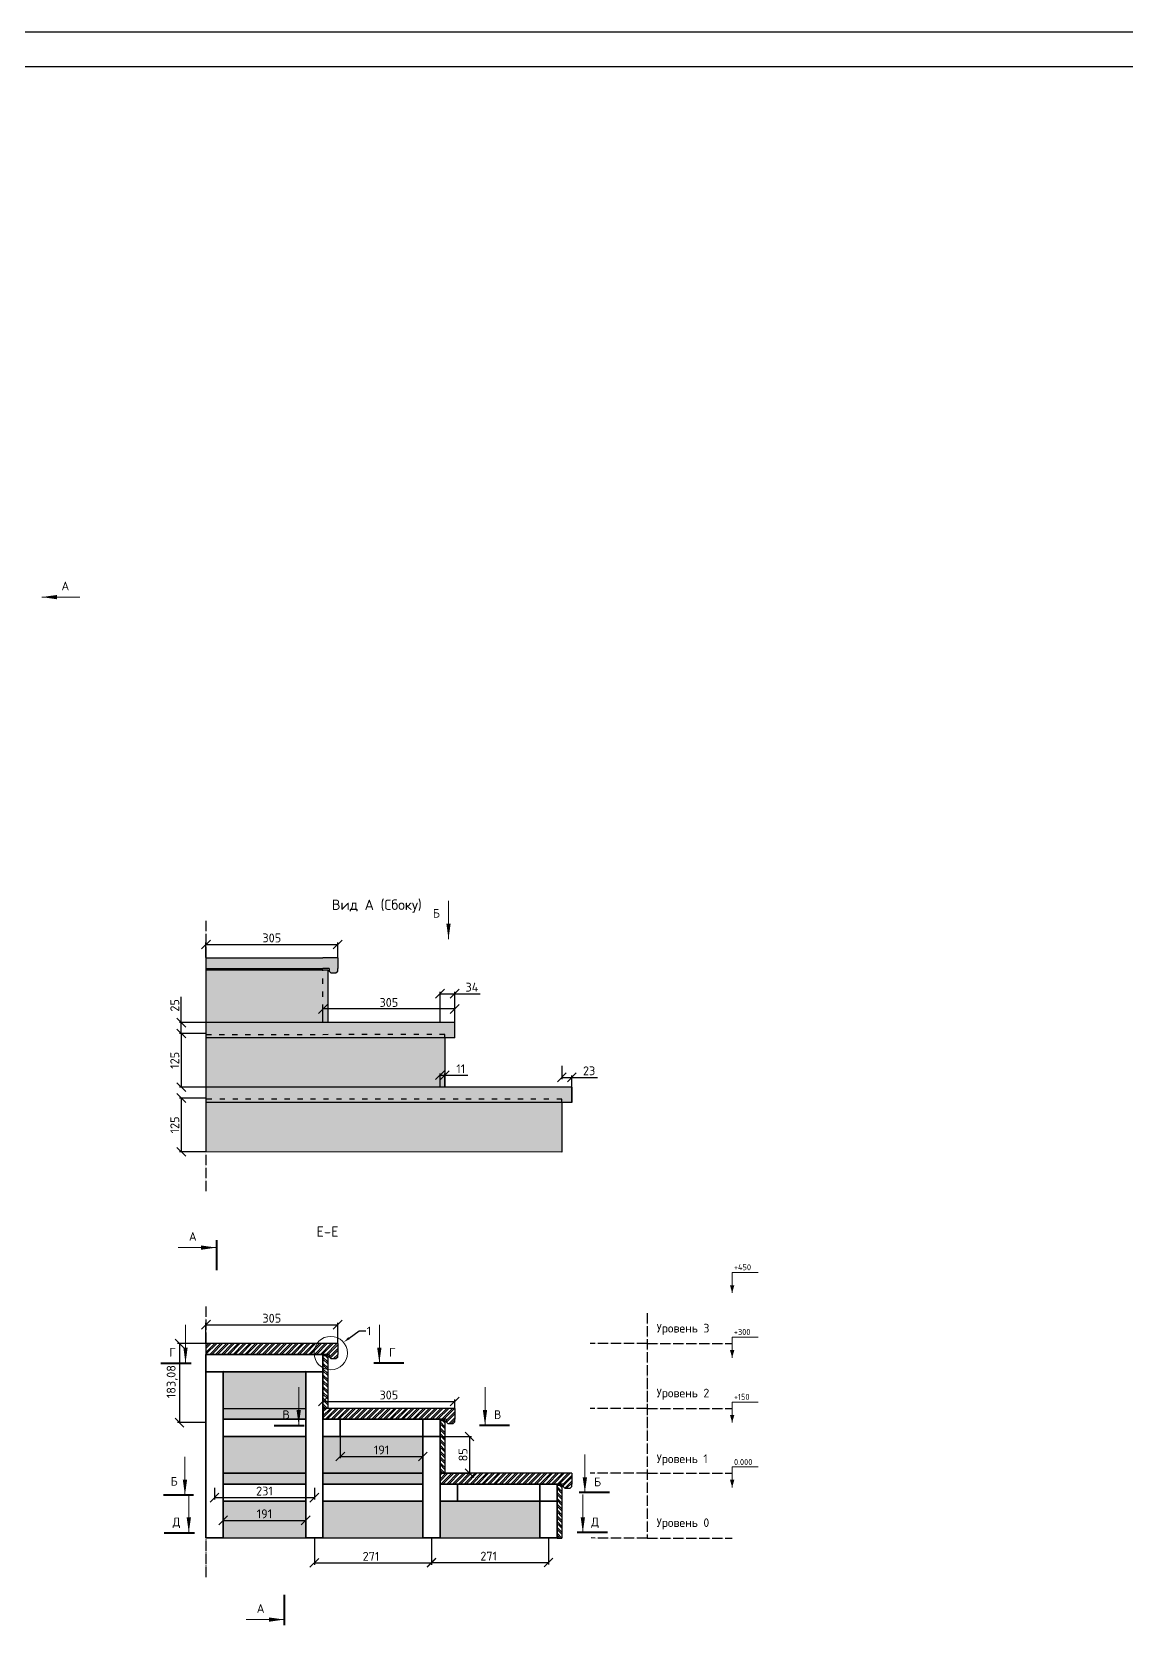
# Model space of a CAD drawing. Header units: millimetres. Extents: x 63961 to 279437, y 165795 to 374915.
# Drawn here: x 141828 to 144361, y 184927 to 188613 of the extents above; entities that cross this region are included whole.
import ezdxf
from ezdxf import colors
from ezdxf.entities.mleader import LeaderData, LeaderLine
from ezdxf.math import Vec2, Vec3

# ---------------------------------------------------------------- set-up
doc = ezdxf.new("R2010")
doc.units = ezdxf.units.MM
doc.linetypes.add('ACAD_ISO03W100', pattern=[30, 12, -18])
doc.linetypes.add('ACAD_ISO04W100', pattern=[30, 24, -3, 0, -3])
for name, color, linetype in [('Доска МПК 11х145х3000', 32, 'Continuous'), ('Доска невидимый', 32, 'ACAD_ISO03W100'), ('Заливка доски', 32, 'Continuous'), ('Заливка ступени', 52, 'Continuous'), ('Оси', 120, 'ACAD_ISO04W100'), ('Рамка', 7, 'Continuous')]:
    doc.layers.add(name, color=color, linetype=linetype)
for name, color, linetype, lineweight in [('Профиль 40x40', 220, 'Continuous', 35), ('Размеры', 150, 'Continuous', 0), ('Стойки 40x40', 7, 'Continuous', 35), ('Ступень СМ305', 52, 'Continuous', 30)]:
    doc.layers.add(name, color=color, linetype=linetype, lineweight=lineweight)
doc.styles.get("Standard").update_dxf_attribs({"font": 'isocpeur.ttf'})
doc.dimstyles.new('Копия Аннотативный', dxfattribs={"dimscale": 0, "dimtxt": 20.5, "dimasz": 20.5, "dimexe": 4.25, "dimexo": 0.625, "dimgap": 4.625, "dimtad": 1, "dimtxsty": 'Standard', "dimblk": 'OBLIQUE', "dimcen": 20.5, "dimclrd": 256, "dimclrt": 256, "dimadec": 0, "dimazin": 0, "dimtfac": 1, "dimtmove": 0, "dimatfit": 3, "dimfxl": 1, "dimtfillclr": 4, "dimarcsym": 0})

# ---------------------------------------------------------------- blocks, each defined once
blk = doc.blocks.new('_Oblique')
at = {"color": 0, "linetype": 'ByBlock', "lineweight": -2}
blk.add_line((-0.5, -0.5), (0.5, 0.5), dxfattribs=at)
blk = doc.blocks.new('*D1194')
at = {"layer": 'Defpoints', "color": 0, "transparency": 16777216}
for p in [(142806.7, 186388.2), (142772.7, 186321.2), (142806.7, 186321.2)]:
    blk.add_point(p, dxfattribs=at)
at = {"layer": 'Размеры', "color": 0, "lineweight": -2, "transparency": 16777216}
for p, q in [((142772.7, 186321.8), (142772.7, 186392.5)), ((142806.7, 186321.8), (142806.7, 186392.5))]:
    blk.add_line(p, q, dxfattribs=at)
at = {"layer": 'Размеры', "lineweight": -2, "transparency": 16777216}
for p, q in [((142772.7, 186388.2), (142806.7, 186388.2)), ((142806.7, 186388.2), (142865.7, 186388.2))]:
    blk.add_line(p, q, dxfattribs=at)
at = {"layer": 'Размеры', "lineweight": -2, "transparency": 16777216, "xscale": 20.5, "yscale": 20.5, "zscale": 20.5, "rotation": 180}
blk.add_blockref('_Oblique', (142772.7, 186388.2), dxfattribs=at)
at = {"layer": 'Размеры', "lineweight": -2, "transparency": 16777216, "xscale": 20.5, "yscale": 20.5, "zscale": 20.5}
blk.add_blockref('_Oblique', (142806.7, 186388.2), dxfattribs=at)
at = {"layer": 'Размеры', "transparency": 16777216, "insert": (142846.5, 186403.3), "char_height": 20.5, "attachment_point": 5}
blk.add_mtext('34', dxfattribs=at)
blk = doc.blocks.new('*D1122')
at = {"layer": 'Defpoints', "color": 0, "transparency": 16777216}
for p in [(142783.7, 186199.5), (142772.7, 186172.5), (142783.7, 186172.5)]:
    blk.add_point(p, dxfattribs=at)
at = {"layer": 'Размеры', "color": 0, "lineweight": -2, "transparency": 16777216}
for p, q in [((142772.7, 186173.1), (142772.7, 186203.8)), ((142783.7, 186173.1), (142783.7, 186203.8))]:
    blk.add_line(p, q, dxfattribs=at)
at = {"layer": 'Размеры', "lineweight": -2, "transparency": 16777216}
for p, q in [((142772.7, 186199.5), (142783.7, 186199.5)), ((142783.7, 186199.5), (142836.9, 186199.5))]:
    blk.add_line(p, q, dxfattribs=at)
at = {"layer": 'Размеры', "lineweight": -2, "transparency": 16777216, "xscale": 20.5, "yscale": 20.5, "zscale": 20.5, "rotation": 180}
blk.add_blockref('_Oblique', (142772.7, 186199.5), dxfattribs=at)
at = {"layer": 'Размеры', "lineweight": -2, "transparency": 16777216, "xscale": 20.5, "yscale": 20.5, "zscale": 20.5}
blk.add_blockref('_Oblique', (142783.7, 186199.5), dxfattribs=at)
at = {"layer": 'Размеры', "transparency": 16777216, "insert": (142820.6, 186214.4), "char_height": 20.5, "attachment_point": 5}
blk.add_mtext('11', dxfattribs=at)
blk = doc.blocks.new('*D1123')
at = {"layer": 'Defpoints', "color": 0, "transparency": 16777216}
for p in [(142230.7, 186296.2), (142173.7, 186171.8), (142230.7, 186171.8)]:
    blk.add_point(p, dxfattribs=at)
at = {"layer": 'Размеры', "color": 0, "lineweight": -2, "transparency": 16777216}
for p, q in [((142230.1, 186296.2), (142169.4, 186296.2)), ((142230.1, 186171.8), (142169.4, 186171.8))]:
    blk.add_line(p, q, dxfattribs=at)
at = {"layer": 'Размеры', "lineweight": -2, "transparency": 16777216}
blk.add_line((142173.7, 186296.2), (142173.7, 186171.8), dxfattribs=at)
at = {"layer": 'Размеры', "lineweight": -2, "transparency": 16777216, "xscale": 20.5, "yscale": 20.5, "zscale": 20.5}
for p, rotation in [((142173.7, 186296.2), 90), ((142173.7, 186171.8), 270)]:
    blk.add_blockref('_Oblique', p, dxfattribs=dict(at, rotation=rotation))
at = {"layer": 'Размеры', "transparency": 16777216, "insert": (142158.6, 186234), "char_height": 20.5, "attachment_point": 5, "rotation": 90}
blk.add_mtext('125', dxfattribs=at)
blk = doc.blocks.new('*D1124')
at = {"layer": 'Defpoints', "color": 0, "transparency": 16777216}
for p in [(142230.7, 186146.8), (142173.7, 186022.3), (142230.7, 186022.3)]:
    blk.add_point(p, dxfattribs=at)
at = {"layer": 'Размеры', "color": 0, "lineweight": -2, "transparency": 16777216}
for p, q in [((142230.1, 186146.8), (142169.4, 186146.8)), ((142230.1, 186022.3), (142169.4, 186022.3))]:
    blk.add_line(p, q, dxfattribs=at)
at = {"layer": 'Размеры', "lineweight": -2, "transparency": 16777216}
blk.add_line((142173.7, 186146.8), (142173.7, 186022.3), dxfattribs=at)
at = {"layer": 'Размеры', "lineweight": -2, "transparency": 16777216, "xscale": 20.5, "yscale": 20.5, "zscale": 20.5}
for p, rotation in [((142173.7, 186146.8), 90), ((142173.7, 186022.3), 270)]:
    blk.add_blockref('_Oblique', p, dxfattribs=dict(at, rotation=rotation))
at = {"layer": 'Размеры', "transparency": 16777216, "insert": (142158.6, 186084.6), "char_height": 20.5, "attachment_point": 5, "rotation": 90}
blk.add_mtext('125', dxfattribs=at)
blk = doc.blocks.new('*D1125')
at = {"layer": 'Defpoints', "color": 0, "transparency": 16777216}
for p in [(142501.7, 186352.8), (142501.7, 186321.2), (142806.7, 186321.2)]:
    blk.add_point(p, dxfattribs=at)
at = {"layer": 'Размеры', "color": 0, "lineweight": -2, "transparency": 16777216}
for p, q in [((142501.7, 186321.8), (142501.7, 186357.1)), ((142806.7, 186321.8), (142806.7, 186357.1))]:
    blk.add_line(p, q, dxfattribs=at)
at = {"layer": 'Размеры', "lineweight": -2, "transparency": 16777216}
blk.add_line((142806.7, 186352.8), (142501.7, 186352.8), dxfattribs=at)
at = {"layer": 'Размеры', "lineweight": -2, "transparency": 16777216, "xscale": 20.5, "yscale": 20.5, "zscale": 20.5, "rotation": 180}
blk.add_blockref('_Oblique', (142501.7, 186352.8), dxfattribs=at)
at = {"layer": 'Размеры', "lineweight": -2, "transparency": 16777216, "xscale": 20.5, "yscale": 20.5, "zscale": 20.5}
blk.add_blockref('_Oblique', (142806.7, 186352.8), dxfattribs=at)
at = {"layer": 'Размеры', "transparency": 16777216, "insert": (142654.2, 186367.9), "char_height": 20.5, "attachment_point": 5}
blk.add_mtext('305', dxfattribs=at)
blk = doc.blocks.new('*D1126')
at = {"layer": 'Defpoints', "color": 0, "transparency": 16777216}
for p in [(143054.7, 186221.9), (143077.7, 186194.6), (143077.7, 186136.2)]:
    blk.add_point(p, dxfattribs=at)
at = {"layer": 'Размеры', "color": 0, "lineweight": -2, "transparency": 16777216}
for p, q in [((143054.7, 186221.3), (143054.7, 186190.4)), ((143077.7, 186136.8), (143077.7, 186198.9))]:
    blk.add_line(p, q, dxfattribs=at)
at = {"layer": 'Размеры', "lineweight": -2, "transparency": 16777216}
for p, q in [((143054.7, 186194.6), (143077.7, 186194.6)), ((143077.7, 186194.6), (143137.2, 186194.6))]:
    blk.add_line(p, q, dxfattribs=at)
at = {"layer": 'Размеры', "lineweight": -2, "transparency": 16777216, "xscale": 20.5, "yscale": 20.5, "zscale": 20.5, "rotation": 180}
blk.add_blockref('_Oblique', (143054.7, 186194.6), dxfattribs=at)
at = {"layer": 'Размеры', "lineweight": -2, "transparency": 16777216, "xscale": 20.5, "yscale": 20.5, "zscale": 20.5}
blk.add_blockref('_Oblique', (143077.7, 186194.6), dxfattribs=at)
at = {"layer": 'Размеры', "transparency": 16777216, "insert": (143117.7, 186209.7), "char_height": 20.5, "attachment_point": 5}
blk.add_mtext('23', dxfattribs=at)
blk = doc.blocks.new('*D1127')
at = {"layer": 'Defpoints', "color": 0, "transparency": 16777216}
for p in [(142173.7, 186321.2), (142230.7, 186321.2), (142173.7, 186296.2)]:
    blk.add_point(p, dxfattribs=at)
at = {"layer": 'Размеры', "lineweight": -2, "transparency": 16777216}
for p, q in [((142173.7, 186321.2), (142173.7, 186380.8)), ((142173.7, 186296.2), (142173.7, 186321.2))]:
    blk.add_line(p, q, dxfattribs=at)
at = {"layer": 'Размеры', "color": 0, "lineweight": -2, "transparency": 16777216}
for p, q in [((142230.1, 186321.2), (142169.4, 186321.2)), ((142174.3, 186296.2), (142177.9, 186296.2))]:
    blk.add_line(p, q, dxfattribs=at)
at = {"layer": 'Размеры', "lineweight": -2, "transparency": 16777216, "xscale": 20.5, "yscale": 20.5, "zscale": 20.5}
for p, rotation in [((142173.7, 186321.2), 90), ((142173.7, 186296.2), 270)]:
    blk.add_blockref('_Oblique', p, dxfattribs=dict(at, rotation=rotation))
at = {"layer": 'Размеры', "transparency": 16777216, "insert": (142158.6, 186361.2), "char_height": 20.5, "attachment_point": 5, "rotation": 90}
blk.add_mtext('25', dxfattribs=at)
blk = doc.blocks.new('*D1128')
at = {"layer": 'Defpoints', "color": 0, "transparency": 16777216}
for p in [(142535.7, 186502.1), (142230.7, 186471.2), (142535.7, 186471.2)]:
    blk.add_point(p, dxfattribs=at)
at = {"layer": 'Размеры', "color": 0, "lineweight": -2, "transparency": 16777216}
for p, q in [((142230.7, 186471.8), (142230.7, 186506.4)), ((142535.7, 186471.8), (142535.7, 186506.4))]:
    blk.add_line(p, q, dxfattribs=at)
at = {"layer": 'Размеры', "lineweight": -2, "transparency": 16777216}
blk.add_line((142230.7, 186502.1), (142535.7, 186502.1), dxfattribs=at)
at = {"layer": 'Размеры', "lineweight": -2, "transparency": 16777216, "xscale": 20.5, "yscale": 20.5, "zscale": 20.5, "rotation": 180}
blk.add_blockref('_Oblique', (142230.7, 186502.1), dxfattribs=at)
at = {"layer": 'Размеры', "lineweight": -2, "transparency": 16777216, "xscale": 20.5, "yscale": 20.5, "zscale": 20.5}
blk.add_blockref('_Oblique', (142535.7, 186502.1), dxfattribs=at)
at = {"layer": 'Размеры', "transparency": 16777216, "insert": (142383.2, 186517.2), "char_height": 20.5, "attachment_point": 5}
blk.add_mtext('305', dxfattribs=at)
blk = doc.blocks.new('Ступень из ДПК CM 305')
at = {"layer": 'Ступень СМ305'}
for p, q in [((103547.4, 186120.8), (103242.4, 186120.8)), ((103242.4, 186120.8), (103242.4, 186095.8)), ((103547.4, 186120.8), (103547.4, 186095.8)), ((103527.4, 186095.8), (103242.4, 186095.8)), ((103527.4, 186095.8), (103524.4, 186095.8)), ((103527.4, 186095.8), (103527.4, 186089.8)), ((103527.4, 186089.8), (103531.4, 186085.8)), ((103531.4, 186085.8), (103543.4, 186085.8)), ((103543.4, 186085.8), (103547.4, 186089.8)), ((103547.4, 186089.8), (103547.4, 186095.8))]:
    blk.add_line(p, q, dxfattribs=at)
blk = doc.blocks.new('*D1129')
at = {"layer": 'Defpoints', "color": 0, "transparency": 16777216}
for p in [(142230.7, 185578.8), (142169.6, 185395.7), (142230.7, 185395.7)]:
    blk.add_point(p, dxfattribs=at)
at = {"layer": 'Размеры', "color": 0, "lineweight": -2, "transparency": 16777216}
for p, q in [((142230.1, 185578.8), (142165.3, 185578.8)), ((142230.1, 185395.7), (142165.3, 185395.7))]:
    blk.add_line(p, q, dxfattribs=at)
at = {"layer": 'Размеры', "lineweight": -2, "transparency": 16777216}
blk.add_line((142169.6, 185578.8), (142169.6, 185395.7), dxfattribs=at)
at = {"layer": 'Размеры', "lineweight": -2, "transparency": 16777216, "xscale": 20.5, "yscale": 20.5, "zscale": 20.5}
for p, rotation in [((142169.6, 185578.8), 90), ((142169.6, 185395.7), 270)]:
    blk.add_blockref('_Oblique', p, dxfattribs=dict(at, rotation=rotation))
at = {"layer": 'Размеры', "transparency": 16777216, "insert": (142152.6, 185490.6), "char_height": 20.5, "attachment_point": 5, "rotation": 90}
blk.add_mtext('183,08', dxfattribs=at)
blk = doc.blocks.new('*D1130')
at = {"layer": 'Defpoints', "color": 0, "transparency": 16777216}
for p in [(142535.7, 185622.2), (142230.7, 185578.8), (142535.7, 185578.8)]:
    blk.add_point(p, dxfattribs=at)
at = {"layer": 'Размеры', "color": 0, "lineweight": -2, "transparency": 16777216}
for p, q in [((142230.7, 185579.4), (142230.7, 185626.4)), ((142535.7, 185579.4), (142535.7, 185626.4))]:
    blk.add_line(p, q, dxfattribs=at)
at = {"layer": 'Размеры', "lineweight": -2, "transparency": 16777216}
blk.add_line((142230.7, 185622.2), (142535.7, 185622.2), dxfattribs=at)
at = {"layer": 'Размеры', "lineweight": -2, "transparency": 16777216, "xscale": 20.5, "yscale": 20.5, "zscale": 20.5, "rotation": 180}
blk.add_blockref('_Oblique', (142230.7, 185622.2), dxfattribs=at)
at = {"layer": 'Размеры', "lineweight": -2, "transparency": 16777216, "xscale": 20.5, "yscale": 20.5, "zscale": 20.5}
blk.add_blockref('_Oblique', (142535.7, 185622.2), dxfattribs=at)
at = {"layer": 'Размеры', "transparency": 16777216, "insert": (142383.2, 185637.3), "char_height": 20.5, "attachment_point": 5}
blk.add_mtext('305', dxfattribs=at)
blk = doc.blocks.new('*D1131')
at = {"layer": 'Defpoints', "color": 0, "transparency": 16777216}
for p in [(142501.7, 185428.8), (142806.7, 185444.6), (142806.7, 185428.8)]:
    blk.add_point(p, dxfattribs=at)
at = {"layer": 'Размеры', "color": 0, "lineweight": -2, "transparency": 16777216}
for p, q in [((142501.7, 185429.4), (142501.7, 185448.9)), ((142806.7, 185429.4), (142806.7, 185448.9))]:
    blk.add_line(p, q, dxfattribs=at)
at = {"layer": 'Размеры', "lineweight": -2, "transparency": 16777216}
blk.add_line((142501.7, 185444.6), (142806.7, 185444.6), dxfattribs=at)
at = {"layer": 'Размеры', "lineweight": -2, "transparency": 16777216, "xscale": 20.5, "yscale": 20.5, "zscale": 20.5, "rotation": 180}
blk.add_blockref('_Oblique', (142501.7, 185444.6), dxfattribs=at)
at = {"layer": 'Размеры', "lineweight": -2, "transparency": 16777216, "xscale": 20.5, "yscale": 20.5, "zscale": 20.5}
blk.add_blockref('_Oblique', (142806.7, 185444.6), dxfattribs=at)
at = {"layer": 'Размеры', "transparency": 16777216, "insert": (142654.2, 185459.7), "char_height": 20.5, "attachment_point": 5}
blk.add_mtext('305', dxfattribs=at)
blk = doc.blocks.new('*D1132')
at = {"layer": 'Defpoints', "color": 0, "transparency": 16777216}
for p in [(142772.7, 185363.8), (142772.7, 185278.8), (142840.9, 185278.8)]:
    blk.add_point(p, dxfattribs=at)
at = {"layer": 'Размеры', "color": 0, "lineweight": -2, "transparency": 16777216}
for p, q in [((142773.3, 185363.8), (142845.2, 185363.8)), ((142773.3, 185278.8), (142845.2, 185278.8))]:
    blk.add_line(p, q, dxfattribs=at)
at = {"layer": 'Размеры', "lineweight": -2, "transparency": 16777216}
blk.add_line((142840.9, 185363.8), (142840.9, 185278.8), dxfattribs=at)
at = {"layer": 'Размеры', "lineweight": -2, "transparency": 16777216, "xscale": 20.5, "yscale": 20.5, "zscale": 20.5}
for p, rotation in [((142840.9, 185363.8), 90), ((142840.9, 185278.8), 270)]:
    blk.add_blockref('_Oblique', p, dxfattribs=dict(at, rotation=rotation))
at = {"layer": 'Размеры', "transparency": 16777216, "insert": (142825.8, 185321.3), "char_height": 20.5, "attachment_point": 5, "rotation": 90}
blk.add_mtext('85', dxfattribs=at)
blk = doc.blocks.new('*D1133')
at = {"layer": 'Defpoints', "color": 0, "transparency": 16777216}
for p in [(142541.7, 185363.8), (142732.7, 185363.8), (142732.7, 185317.5)]:
    blk.add_point(p, dxfattribs=at)
at = {"layer": 'Размеры', "color": 0, "lineweight": -2, "transparency": 16777216}
for p, q in [((142541.7, 185363.1), (142541.7, 185313.2)), ((142732.7, 185363.1), (142732.7, 185313.2))]:
    blk.add_line(p, q, dxfattribs=at)
at = {"layer": 'Размеры', "lineweight": -2, "transparency": 16777216}
blk.add_line((142541.7, 185317.5), (142732.7, 185317.5), dxfattribs=at)
at = {"layer": 'Размеры', "lineweight": -2, "transparency": 16777216, "xscale": 20.5, "yscale": 20.5, "zscale": 20.5, "rotation": 180}
blk.add_blockref('_Oblique', (142541.7, 185317.5), dxfattribs=at)
at = {"layer": 'Размеры', "lineweight": -2, "transparency": 16777216, "xscale": 20.5, "yscale": 20.5, "zscale": 20.5}
blk.add_blockref('_Oblique', (142732.7, 185317.5), dxfattribs=at)
at = {"layer": 'Размеры', "transparency": 16777216, "insert": (142637.2, 185332.6), "char_height": 20.5, "attachment_point": 5}
blk.add_mtext('191', dxfattribs=at)
blk = doc.blocks.new('*D1134')
at = {"layer": 'Defpoints', "color": 0, "transparency": 16777216}
for p in [(142461.7, 185169.6), (142270.7, 185128.8), (142461.7, 185128.8)]:
    blk.add_point(p, dxfattribs=at)
at = {"layer": 'Размеры', "color": 0, "lineweight": -2, "transparency": 16777216}
for p, q in [((142270.7, 185129.5), (142270.7, 185173.9)), ((142461.7, 185129.5), (142461.7, 185173.9))]:
    blk.add_line(p, q, dxfattribs=at)
at = {"layer": 'Размеры', "lineweight": -2, "transparency": 16777216}
blk.add_line((142270.7, 185169.6), (142461.7, 185169.6), dxfattribs=at)
at = {"layer": 'Размеры', "lineweight": -2, "transparency": 16777216, "xscale": 20.5, "yscale": 20.5, "zscale": 20.5, "rotation": 180}
blk.add_blockref('_Oblique', (142270.7, 185169.6), dxfattribs=at)
at = {"layer": 'Размеры', "lineweight": -2, "transparency": 16777216, "xscale": 20.5, "yscale": 20.5, "zscale": 20.5}
blk.add_blockref('_Oblique', (142461.7, 185169.6), dxfattribs=at)
at = {"layer": 'Размеры', "transparency": 16777216, "insert": (142366.2, 185184.7), "char_height": 20.5, "attachment_point": 5}
blk.add_mtext('191', dxfattribs=at)
blk = doc.blocks.new('*D1135')
at = {"layer": 'Defpoints', "color": 0, "transparency": 16777216}
for p in [(142250.7, 185245.8), (142481.7, 185245.8), (142481.7, 185222.3)]:
    blk.add_point(p, dxfattribs=at)
at = {"layer": 'Размеры', "color": 0, "lineweight": -2, "transparency": 16777216}
for p, q in [((142250.7, 185245.1), (142250.7, 185218)), ((142481.7, 185245.1), (142481.7, 185218))]:
    blk.add_line(p, q, dxfattribs=at)
at = {"layer": 'Размеры', "lineweight": -2, "transparency": 16777216}
blk.add_line((142250.7, 185222.3), (142481.7, 185222.3), dxfattribs=at)
at = {"layer": 'Размеры', "lineweight": -2, "transparency": 16777216, "xscale": 20.5, "yscale": 20.5, "zscale": 20.5, "rotation": 180}
blk.add_blockref('_Oblique', (142250.7, 185222.3), dxfattribs=at)
at = {"layer": 'Размеры', "lineweight": -2, "transparency": 16777216, "xscale": 20.5, "yscale": 20.5, "zscale": 20.5}
blk.add_blockref('_Oblique', (142481.7, 185222.3), dxfattribs=at)
at = {"layer": 'Размеры', "transparency": 16777216, "insert": (142366.2, 185237.4), "char_height": 20.5, "attachment_point": 5}
blk.add_mtext('231', dxfattribs=at)
blk = doc.blocks.new('*D1136')
at = {"layer": 'Defpoints', "color": 0, "transparency": 16777216}
for p in [(142481.7, 185128.8), (142752.7, 185128.8), (142752.7, 185071.3)]:
    blk.add_point(p, dxfattribs=at)
at = {"layer": 'Размеры', "color": 0, "lineweight": -2, "transparency": 16777216}
for p, q in [((142481.7, 185128.2), (142481.7, 185067.1)), ((142752.7, 185128.2), (142752.7, 185067.1))]:
    blk.add_line(p, q, dxfattribs=at)
at = {"layer": 'Размеры', "lineweight": -2, "transparency": 16777216}
blk.add_line((142481.7, 185071.3), (142752.7, 185071.3), dxfattribs=at)
at = {"layer": 'Размеры', "lineweight": -2, "transparency": 16777216, "xscale": 20.5, "yscale": 20.5, "zscale": 20.5, "rotation": 180}
blk.add_blockref('_Oblique', (142481.7, 185071.3), dxfattribs=at)
at = {"layer": 'Размеры', "lineweight": -2, "transparency": 16777216, "xscale": 20.5, "yscale": 20.5, "zscale": 20.5}
blk.add_blockref('_Oblique', (142752.7, 185071.3), dxfattribs=at)
at = {"layer": 'Размеры', "transparency": 16777216, "insert": (142612.7, 185086.3), "char_height": 20.5, "attachment_point": 5}
blk.add_mtext('271', dxfattribs=at)
blk = doc.blocks.new('*D1137')
at = {"layer": 'Defpoints', "color": 0, "transparency": 16777216}
for p in [(142752.7, 185128.8), (143023.7, 185128.8), (143023.7, 185072)]:
    blk.add_point(p, dxfattribs=at)
at = {"layer": 'Размеры', "color": 0, "lineweight": -2, "transparency": 16777216}
for p, q in [((142752.7, 185128.2), (142752.7, 185067.7)), ((143023.7, 185128.2), (143023.7, 185067.7))]:
    blk.add_line(p, q, dxfattribs=at)
at = {"layer": 'Размеры', "lineweight": -2, "transparency": 16777216}
blk.add_line((142752.7, 185072), (143023.7, 185072), dxfattribs=at)
at = {"layer": 'Размеры', "lineweight": -2, "transparency": 16777216, "xscale": 20.5, "yscale": 20.5, "zscale": 20.5, "rotation": 180}
blk.add_blockref('_Oblique', (142752.7, 185072), dxfattribs=at)
at = {"layer": 'Размеры', "lineweight": -2, "transparency": 16777216, "xscale": 20.5, "yscale": 20.5, "zscale": 20.5}
blk.add_blockref('_Oblique', (143023.7, 185072), dxfattribs=at)
at = {"layer": 'Размеры', "transparency": 16777216, "insert": (142885.2, 185086.9), "char_height": 20.5, "attachment_point": 5}
blk.add_mtext('271', dxfattribs=at)
blk = doc.blocks.new('Носик')
at = {"layer": 'Ступень СМ305'}
for p, q in [((141436.5, 185428.8), (141402.5, 185428.8)), ((141436.5, 185428.8), (141436.5, 185403.8)), ((141416.5, 185403.8), (141402.5, 185403.8)), ((141416.5, 185403.8), (141402.5, 185403.8)), ((141416.5, 185403.8), (141416.5, 185397.8)), ((141416.5, 185397.8), (141420.5, 185393.8)), ((141420.5, 185393.8), (141432.5, 185393.8)), ((141432.5, 185393.8), (141436.5, 185397.8)), ((141436.5, 185397.8), (141436.5, 185403.8))]:
    blk.add_line(p, q, dxfattribs=at)

msp = doc.modelspace()

# ---------------------------------------------------------------- hatches: boundary and pattern name
at = {"layer": 'Заливка доски'}
h = msp.add_hatch(dxfattribs=at)
h.set_pattern_fill('ANSI32', color=256, angle=90)
h.paths.add_polyline_path([(142512.696, 185550.765), (142501.696, 185550.765), (142501.696, 185513.617), (142501.696, 185428.764), (142512.696, 185428.764)])
h.paths.add_polyline_path([(142783.696, 185400.764), (142772.696, 185400.764), (142772.696, 185363.764), (142772.696, 185278.765), (142783.696, 185278.765)])
h.paths.add_polyline_path([(143054.696, 185250.763), (143043.696, 185250.763), (143043.696, 185213.763), (143043.696, 185128.762), (143054.696, 185128.762)])
at = {"layer": 'Заливка ступени', "true_color": 0xf8f6b0}
h = msp.add_hatch(color=51, dxfattribs=at)
h.dxf.hatch_style = 1
h.paths.add_polyline_path([(142535.696, 186471.154), (142501.696, 186471.154), (142230.696, 186471.156), (142230.696, 186446.156), (142501.696, 186446.156), (142515.696, 186446.156), (142515.696, 186440.154), (142519.696, 186436.154), (142531.696, 186436.154), (142535.696, 186440.154), (142535.696, 186446.154)])
h.paths.add_polyline_path([(142806.696, 186321.156), (142230.696, 186321.156), (142230.696, 186286.156), (142806.696, 186286.156)])
h.paths.add_polyline_path([(143077.696, 186171.839), (142230.696, 186171.839), (142230.696, 186136.156), (143077.696, 186136.156)])
at = {"layer": 'Заливка ступени', "true_color": 0xfff5e1}
h = msp.add_hatch(color=7, dxfattribs=at)
h.dxf.hatch_style = 1
h.paths.add_polyline_path([(143054.696, 186136.156), (142230.696, 186136.156), (142230.696, 186022.265), (143054.696, 186021.838)])
h.paths.add_polyline_path([(142783.696, 186286.156), (142230.696, 186286.156), (142230.696, 186171.839), (142783.696, 186171.839)])
h.paths.add_polyline_path([(142512.696, 186443.156), (142230.696, 186443.156), (142230.696, 186436.156), (142230.696, 186321.156), (142512.696, 186321.156)])
at = {"layer": 'Заливка ступени'}
h = msp.add_hatch(dxfattribs=at)
h.set_pattern_fill('ANSI32', color=256, angle=180)
h.set_pattern_definition([(225, (43749.763, 14750.3735), (6.7351921, -6.7351921), []), (225, (43745.273, 14750.3735), (6.7351921, -6.7351921), [])])
h.paths.add_polyline_path([(142535.696, 185578.765), (142230.696, 185578.765), (142230.696, 185553.765), (142515.696, 185553.765), (142515.696, 185547.765), (142519.696, 185543.765), (142531.696, 185543.765), (142535.696, 185547.765), (142535.696, 185553.765)])
h.paths.add_polyline_path([(142806.696, 185428.764), (142501.696, 185428.764), (142501.696, 185403.764), (142786.696, 185403.764), (142786.696, 185397.764), (142790.696, 185393.764), (142802.696, 185393.764), (142806.696, 185397.764), (142806.696, 185403.764)])
h.paths.add_polyline_path([(143077.696, 185278.763), (142772.696, 185278.763), (142772.696, 185253.763), (143057.696, 185253.763), (143057.696, 185247.763), (143061.696, 185243.763), (143073.696, 185243.763), (143077.696, 185247.763), (143077.696, 185253.763)])
at = {"layer": 'Заливка ступени', "true_color": 0xfff5e1}
h = msp.add_hatch(color=7, dxfattribs=at)
h.dxf.hatch_style = 1
h.paths.add_polyline_path([(142461.696, 185513.617), (142270.696, 185513.617), (142270.696, 185428.764), (142461.696, 185428.764)])
h.paths.add_polyline_path([(142461.696, 185363.764), (142270.696, 185363.764), (142270.696, 185278.763), (142461.696, 185278.763)])
h.paths.add_polyline_path([(142732.696, 185363.764), (142501.696, 185363.764), (142501.696, 185278.763), (142732.696, 185278.763)])
h.paths.add_polyline_path([(142461.696, 185213.763), (142270.696, 185213.763), (142270.696, 185128.83), (142461.696, 185128.83)])
h.paths.add_polyline_path([(142732.696, 185213.763), (142501.696, 185213.763), (142501.696, 185128.83), (142732.696, 185128.83)])
h.paths.add_polyline_path([(143003.696, 185213.763), (142772.696, 185213.763), (142772.696, 185128.83), (143003.696, 185128.83)])
at = {"layer": 'Заливка ступени', "true_color": 0xf8f6b0}
h = msp.add_hatch(color=51, dxfattribs=at)
h.dxf.hatch_style = 1
h.paths.add_polyline_path([(142461.696, 185428.764), (142270.696, 185428.764), (142270.696, 185403.764), (142461.696, 185403.764)])
h.paths.add_polyline_path([(142461.696, 185278.763), (142270.696, 185278.763), (142270.696, 185253.763), (142461.696, 185253.763)])
h.paths.add_polyline_path([(142732.696, 185278.763), (142501.696, 185278.763), (142501.696, 185253.763), (142732.696, 185253.763)])

# ---------------------------------------------------------------- linework, layer by layer
at = {"layer": 'Доска МПК 11х145х3000'}
for p, q in [((142230.696, 186471.156), (142230.696, 186022.265)), ((142230.696, 186443.156), (142512.696, 186443.156)), ((142512.696, 186443.156), (142512.696, 186321.156)), ((142783.696, 186286.156), (142783.696, 186171.839)), ((143054.696, 186136.156), (143054.696, 186021.838)), ((143054.696, 186021.838), (142230.696, 186022.265)), ((142501.696, 185553.765), (142501.696, 185428.764)), ((142501.696, 185550.765), (142512.696, 185550.765)), ((142512.696, 185550.765), (142512.696, 185428.764)), ((142512.696, 185428.764), (142501.696, 185428.764)), ((142772.696, 185403.764), (142772.696, 185278.765)), ((142772.696, 185403.764), (142783.696, 185403.764)), ((142772.696, 185400.764), (142783.696, 185400.764)), ((142783.696, 185400.764), (142783.696, 185278.763)), ((142783.696, 185278.765), (142772.696, 185278.765)), ((143043.696, 185253.763), (143043.696, 185128.764)), ((143043.696, 185253.763), (143054.696, 185253.763)), ((143043.696, 185250.763), (143054.696, 185250.763)), ((143054.696, 185250.763), (143054.696, 185128.762)), ((142270.696, 185128.83), (142461.696, 185128.83)), ((142501.696, 185128.83), (142732.696, 185128.83)), ((142772.696, 185128.83), (143003.696, 185128.83)), ((143043.696, 185128.762), (143054.696, 185128.762))]:
    msp.add_line(p, q, dxfattribs=at)
for points in [[(142270.696, 185363.764), (142461.696, 185363.764), (142461.696, 185278.763), (142270.696, 185278.763)], [(142501.696, 185363.764), (142732.696, 185363.764), (142732.696, 185278.763), (142501.696, 185278.763)]]:
    msp.add_lwpolyline(points, close=True, dxfattribs=at)
at = {"layer": 'Доска невидимый'}
for p, q in [((142501.696, 186321.156), (142501.696, 186443.156)), ((142783.699, 186293.561), (142230.699, 186293.155)), ((142783.696, 186286.156), (142783.696, 186293.561)), ((143054.696, 186143.837), (142230.696, 186143.837)), ((143054.696, 186136.155), (143054.696, 186143.837))]:
    msp.add_line(p, q, dxfattribs=at)
at = {"layer": 'Оси'}
for p, q in [((142230.696, 186556.902), (142230.696, 185930.063)), ((142230.696, 185664.512), (142230.696, 185037.672)), ((143251.946, 185648.816), (143251.946, 185128.764)), ((143251.946, 185578.766), (143120.463, 185578.766)), ((143251.946, 185578.766), (143448.81, 185578.766)), ((143251.417, 185428.764), (143120.463, 185428.764)), ((143251.946, 185428.764), (143448.81, 185428.764)), ((143251.417, 185278.763), (143120.463, 185278.829)), ((143251.946, 185278.766), (143448.81, 185278.766)), ((143251.946, 185128.764), (143122.162, 185128.83)), ((143251.946, 185128.764), (143448.81, 185128.764))]:
    msp.add_line(p, q, dxfattribs=at)
at = {"layer": 'Профиль 40x40'}
for p, q in [((142501.696, 185553.765), (142230.696, 185553.765)), ((142230.696, 185553.765), (142230.696, 185513.617)), ((142501.696, 185553.765), (142501.696, 185513.617)), ((142501.696, 185513.617), (142230.696, 185513.617)), ((142772.696, 185403.764), (142501.696, 185403.764)), ((142501.696, 185363.764), (142772.696, 185363.764)), ((143043.696, 185253.763), (142772.696, 185253.763)), ((142812.696, 185253.763), (142812.696, 185213.763)), ((142772.696, 185213.763), (143043.696, 185213.763))]:
    msp.add_line(p, q, dxfattribs=at)
for points in [[(142270.696, 185403.764), (142461.696, 185403.764), (142461.696, 185363.764), (142270.696, 185363.764)], [(142501.696, 185363.764), (142541.696, 185363.764), (142541.696, 185403.764), (142501.696, 185403.764)], [(142732.696, 185363.764), (142772.696, 185363.764), (142772.696, 185403.764), (142732.696, 185403.764)], [(142270.696, 185253.763), (142461.696, 185253.763), (142461.696, 185213.763), (142270.696, 185213.763)], [(142501.696, 185253.763), (142732.696, 185253.763), (142732.696, 185213.763), (142501.696, 185213.763)], [(143003.696, 185213.763), (143043.696, 185213.763), (143043.696, 185253.763), (143003.696, 185253.763)]]:
    msp.add_lwpolyline(points, close=True, dxfattribs=at)
at = {"layer": 'Размеры', "color": 2}
for p, q in [((141850.68, 187305.708), (141939.144, 187305.708)), ((142792.212, 186514.697), (142792.212, 186603.161)), ((142254.963, 185800.683), (142166.499, 185800.683)), ((142183.457, 185533.691), (142183.457, 185622.156)), ((142632.133, 185533.691), (142632.133, 185622.156)), ((142445.475, 185389.418), (142445.475, 185477.883)), ((142876.725, 185389.418), (142876.725, 185477.883)), ((142182.177, 185227.996), (142182.177, 185316.46)), ((143107.838, 185233.763), (143107.838, 185322.227)), ((142191.088, 185141.09), (142191.088, 185229.554)), ((143103.123, 185141.353), (143103.123, 185229.817)), ((142411.973, 184940.091), (142323.509, 184940.091))]:
    msp.add_line(p, q, dxfattribs=at)
at = {"layer": 'Размеры', "color": 2, "lineweight": 40}
for p, q in [((142254.963, 185817.996), (142254.963, 185748.193)), ((142126.515, 185533.691), (142196.318, 185533.691)), ((142689.075, 185533.691), (142619.272, 185533.691)), ((142388.533, 185389.418), (142458.336, 185389.418)), ((142933.667, 185389.418), (142863.864, 185389.418)), ((142202.098, 185227.996), (142132.295, 185227.996)), ((143164.78, 185233.763), (143094.978, 185233.763)), ((142134.146, 185141.09), (142203.949, 185141.09)), ((143160.065, 185141.353), (143090.262, 185141.353)), ((142411.973, 184997.033), (142411.973, 184927.23))]:
    msp.add_line(p, q, dxfattribs=at)
at = {"layer": 'Размеры'}
for p, q in [((143448.81, 185695.686), (143448.81, 185743.267)), ((143448.81, 185743.267), (143508.984, 185743.267)), ((143448.81, 185545.685), (143448.81, 185593.266)), ((143448.81, 185593.266), (143508.984, 185593.266)), ((143448.81, 185395.684), (143448.81, 185443.265)), ((143448.81, 185443.265), (143508.984, 185443.265)), ((143448.81, 185245.685), (143448.81, 185293.266)), ((143448.81, 185293.266), (143508.984, 185293.266))]:
    msp.add_line(p, q, dxfattribs=at)
at = {"layer": 'Размеры', "color": 2}
for points in [[(141850.68, 187305.708, 0, 10, 0), (141886.291, 187305.708, 10, 10, 0)], [(142792.212, 186514.697, 0, 10, 0), (142792.212, 186550.308, 10, 10, 0)], [(142254.963, 185800.683, 0, 10, 0), (142219.353, 185800.683, 10, 10, 0)], [(142183.457, 185533.691, 0, 10, 0), (142183.457, 185569.302, 10, 10, 0)], [(142632.133, 185533.691, 0, 10, 0), (142632.133, 185569.302, 10, 10, 0)], [(142445.475, 185389.418, 0, 10, 0), (142445.475, 185425.029, 10, 10, 0)], [(142876.725, 185389.418, 0, 10, 0), (142876.725, 185425.029, 10, 10, 0)], [(143107.838, 185233.763, 0, 10, 0), (143107.838, 185269.374, 10, 10, 0)], [(142182.177, 185227.996, 0, 10, 0), (142182.177, 185263.606, 10, 10, 0)], [(142191.088, 185141.09, 0, 10, 0), (142191.088, 185176.7, 10, 10, 0)], [(143103.123, 185141.353, 0, 10, 0), (143103.123, 185176.963, 10, 10, 0)], [(142411.973, 184940.091, 0, 10, 0), (142376.362, 184940.091, 10, 10, 0)]]:
    msp.add_lwpolyline(points, format="xyseb", dxfattribs=at)
at = {"layer": 'Размеры', "color": 2, "const_width": 5}
for points in [[(141850.68, 187305.708), (141850.68, 187305.708)], [(142792.212, 186514.697), (142792.212, 186514.697)], [(142254.963, 185808.789), (142254.963, 185808.789)], [(142183.457, 185533.691), (142183.457, 185533.691)], [(142632.133, 185533.691), (142632.133, 185533.691)], [(142445.475, 185389.418), (142445.475, 185389.418)], [(142876.725, 185389.418), (142876.725, 185389.418)], [(143107.838, 185233.763), (143107.838, 185233.763)], [(142219.198, 185227.996), (142219.198, 185227.996)], [(142191.088, 185141.09), (142191.088, 185141.09)], [(142258.213, 185121.054), (142258.213, 185121.054)], [(143264.328, 185141.09), (143264.328, 185141.09)]]:
    msp.add_lwpolyline(points, dxfattribs=at)
at = {"layer": 'Размеры'}
for points in [[(143448.81, 185695.686, 0, 10, 0), (143448.81, 185713.491, 10, 10, 0)], [(143448.81, 185545.685, 0, 10, 0), (143448.81, 185563.49, 10, 10, 0)], [(143448.81, 185395.684, 0, 10, 0), (143448.81, 185413.489, 10, 10, 0)], [(143448.81, 185245.685, 0, 10, 0), (143448.81, 185263.49, 10, 10, 0)]]:
    msp.add_lwpolyline(points, format="xyseb", dxfattribs=at)
msp.add_circle((142519.543, 185556.815), 38.578, dxfattribs=at)
at = {"layer": 'Рамка'}
for p, q in [((137795.49, 188613.48), (151251.49, 188613.48)), ((138115.49, 188533.48), (151171.49, 188533.48))]:
    msp.add_line(p, q, dxfattribs=at)
at = {"layer": 'Стойки 40x40'}
for p, q in [((142230.696, 185513.617), (142270.696, 185513.765)), ((142230.696, 185128.83), (142230.696, 185513.617)), ((142270.696, 185128.83), (142270.696, 185513.765)), ((142461.696, 185513.765), (142501.696, 185513.617)), ((142461.696, 185513.765), (142461.696, 185128.83)), ((142501.696, 185513.617), (142501.696, 185128.83)), ((142732.696, 185363.764), (142732.696, 185128.83)), ((142772.696, 185363.764), (142772.696, 185128.83)), ((143003.696, 185213.763), (143003.696, 185128.83)), ((143043.696, 185213.763), (143043.696, 185128.83)), ((142270.696, 185128.83), (142230.696, 185128.83)), ((142501.696, 185128.83), (142461.696, 185128.83)), ((142772.696, 185128.83), (142732.696, 185128.83)), ((143043.696, 185128.83), (143003.696, 185128.83))]:
    msp.add_line(p, q, dxfattribs=at)
at = {"layer": 'Ступень СМ305'}
for p, q in [((142230.696, 186471.156), (142230.696, 186436.156)), ((142230.696, 186471.156), (142501.696, 186471.154)), ((142230.696, 186446.156), (142501.696, 186446.156)), ((142806.696, 186321.156), (142230.696, 186321.156)), ((142230.696, 186321.156), (142230.696, 186286.156)), ((142806.696, 186286.156), (142806.696, 186321.156)), ((142806.696, 186286.156), (142230.696, 186286.156)), ((143077.696, 186171.839), (142230.696, 186171.839)), ((143077.696, 186171.839), (143077.696, 186136.156)), ((143077.696, 186136.156), (142230.696, 186136.156))]:
    msp.add_line(p, q, dxfattribs=at)
for points in [[(142270.696, 185428.764), (142461.696, 185428.764), (142461.696, 185403.764), (142270.696, 185403.764)], [(142270.696, 185278.763), (142461.696, 185278.763), (142461.696, 185253.763), (142270.696, 185253.763)], [(142501.696, 185278.763), (142732.696, 185278.763), (142732.696, 185253.763), (142501.696, 185253.763)]]:
    msp.add_lwpolyline(points, close=True, dxfattribs=at)

# ---------------------------------------------------------------- block references
for name, p in [('Носик', (1099.217, 1042.393)), ('Ступень из ДПК CM 305', (38988.322, -542.051)), ('Ступень из ДПК CM 305', (39259.322, -692.052)), ('Ступень из ДПК CM 305', (39530.322, -842.054))]:
    msp.add_blockref(name, p, dxfattribs=at)

# ---------------------------------------------------------------- texts
at = {"layer": 'Оси'}
for s, p in [('Уровень 3', (143273.874, 185604.274)), ('Уровень 2', (143273.874, 185454.273)), ('Уровень 1', (143273.874, 185302.2)), ('Уровень 0', (143273.874, 185154.273))]:
    msp.add_text(s, height=20, dxfattribs=at).set_placement(p)
at = {"layer": 'Размеры', "color": 7}
for s, p in [('Вид A (Сбоку)', (142522.028, 186582.007)), ('Е-Е', (142486.401, 185825.701))]:
    msp.add_text(s, height=24, dxfattribs=at).set_placement(p)
at = {"layer": 'Размеры'}
for s, p in [('+450', (143452.68, 185748.39)), ('+300', (143452.68, 185598.389)), ('+150', (143452.68, 185448.388)), ('0.000', (143453.12, 185297.6))]:
    msp.add_text(s, height=14, dxfattribs=at).set_placement(p)
at = {"layer": 'Размеры', "color": 2, "char_height": 20}
for s, insert, attachment_point in [('А', (141896.324, 187341.479), 1), ('Б', (142772.363, 186584.084), 3), ('А', (142209.319, 185836.455), 3), ('Г', (142145.964, 185568.459), 1), ('Г', (142669.626, 185568.459), 3), ('В', (142407.982, 185424.186), 1), ('В', (142914.218, 185424.186), 3), ('Б', (142165.295, 185269.926), 3), ('Б', (143145.332, 185268.53), 3), ('Д', (142153.594, 185175.857), 1), ('Д', (143140.617, 185176.12), 3), ('А', (142366.329, 184975.862), 3)]:
    msp.add_mtext(s, dxfattribs=dict(at, insert=insert, attachment_point=attachment_point))

# ---------------------------------------------------------------- dimensions: what is measured, and where the dimension line sits
at = {"layer": 'Размеры'}
for base, p1, p2, picture, middle in [((142535.696, 186502.103), (142230.696, 186471.156), (142535.696, 186471.157), '*D1128', (142383.196, 186517.202)), ((142806.696, 186388.23), (142772.696, 186321.156), (142806.696, 186321.156), '*D1194', (142846.455, 186403.329)), ((142501.696, 186352.83), (142806.696, 186321.156), (142501.696, 186321.156), '*D1125', (142654.196, 186367.929)), ((142783.696, 186199.528), (142772.696, 186172.523), (142783.696, 186172.523), '*D1122', (142820.561, 186214.445)), ((143077.696, 186194.638), (143054.696, 186221.902), (143077.696, 186136.156), '*D1126', (143117.679, 186209.737)), ((142535.696, 185622.158), (142230.696, 185578.765), (142535.696, 185578.765), '*D1130', (142383.196, 185637.257)), ((142806.696, 185444.637), (142501.696, 185428.764), (142806.696, 185428.764), '*D1131', (142654.196, 185459.736)), ((142732.696, 185317.492), (142541.696, 185363.764), (142732.696, 185363.764), '*D1133', (142637.196, 185332.583)), ((142481.696, 185222.286), (142250.696, 185245.75), (142481.696, 185245.75), '*D1135', (142366.196, 185237.385)), ((142461.696, 185169.614), (142270.696, 185128.83), (142461.696, 185128.83), '*D1134', (142366.196, 185184.706))]:
    dim = msp.add_linear_dim(base=base, p1=p1, p2=p2, dimstyle='Копия Аннотативный', dxfattribs=at)
    dim.commit()
    dim.dimension.update_dxf_attribs({"geometry": picture, "text_midpoint": middle})
for base, p1, p2, picture, middle in [((142173.66, 186321.156), (142173.66, 186296.156), (142230.696, 186321.156), '*D1127', (142158.568, 186361.216)), ((142840.923, 185278.765), (142772.696, 185363.764), (142772.696, 185278.765), '*D1132', (142825.831, 185321.265))]:
    dim = msp.add_linear_dim(base=base, p1=p1, p2=p2, angle=90, dimstyle='Копия Аннотативный', dxfattribs=at)
    dim.commit()
    dim.dimension.update_dxf_attribs({"geometry": picture, "text_midpoint": middle})
for base, p1, p2, picture, middle in [((142173.66, 186171.839), (142230.696, 186296.156), (142230.696, 186171.839), '*D1123', (142158.568, 186233.997)), ((142173.66, 186022.265), (142230.696, 186146.838), (142230.696, 186022.265), '*D1124', (142158.568, 186084.552))]:
    dim = msp.add_linear_dim(base=base, p1=p1, p2=p2, angle=90, text='125', dimstyle='Копия Аннотативный', dxfattribs=at)
    dim.commit()
    dim.dimension.update_dxf_attribs({"geometry": picture, "text_midpoint": middle})
dim = msp.add_linear_dim(base=(142169.561, 185395.686), p1=(142230.696, 185578.765), p2=(142230.696, 185395.686), angle=90, dimstyle='Копия Аннотативный', dxfattribs=at)
dim.commit()
dim.dimension.update_dxf_attribs({"geometry": '*D1129', "text_midpoint": (142169.561, 185490.627), "dimtype": 160})
for base, p1, p2, picture, middle in [((142752.696, 185071.347), (142481.696, 185128.83), (142752.696, 185128.83), '*D1136', (142612.661, 185071.347)), ((143023.696, 185071.955), (142752.696, 185128.83), (143023.696, 185128.83), '*D1137', (142885.181, 185071.955))]:
    dim = msp.add_linear_dim(base=base, p1=p1, p2=p2, dimstyle='Копия Аннотативный', dxfattribs=at)
    dim.commit()
    dim.dimension.update_dxf_attribs({"geometry": picture, "text_midpoint": middle, "dimtype": 160})

# ---------------------------------------------------------------- leaders
ml = msp.add_multileader_mtext('Standard', dxfattribs=at)
ml.set_content('1', color=256)
ml.set_leader_properties()
ml.build(insert=Vec2(0, 0))
ml.multileader.update_dxf_attribs({"dogleg_length": 16, "arrow_head_size": 16})
ctx = ml.context
ctx.base_point, ctx.char_height, ctx.arrow_head_size, ctx.plane_origin = Vec3(142601.119, 185607.986), 20, 16, Vec3(142563.561, 185578.767)
notes = []
notes.append((ctx, [(0, (1, 1, 0), (142585.119, 185607.986), (1, 0), 16, [(0, [(142549.049, 185581.667)], 0, [])])]))
ctx.mtext.insert, ctx.mtext.flow_direction = Vec3(142603.119, 185617.986), 5
for ctx, leaders in notes:
    for number, flags, end, landing, length, lines in leaders:
        leader = LeaderData()
        leader.index, (leader.has_last_leader_line, leader.has_dogleg_vector, leader.attachment_direction) = number, flags
        leader.last_leader_point, leader.dogleg_vector, leader.dogleg_length = Vec3(end), Vec3(landing), length
        for number, points, colour, breaks in lines:
            line = LeaderLine()
            line.index, line.vertices, line.color, line.breaks = number, Vec3.list(points), colors.encode_raw_color(colour), breaks
            leader.lines.append(line)
        ctx.leaders.append(leader)

doc.saveas('drawing.dxf')
